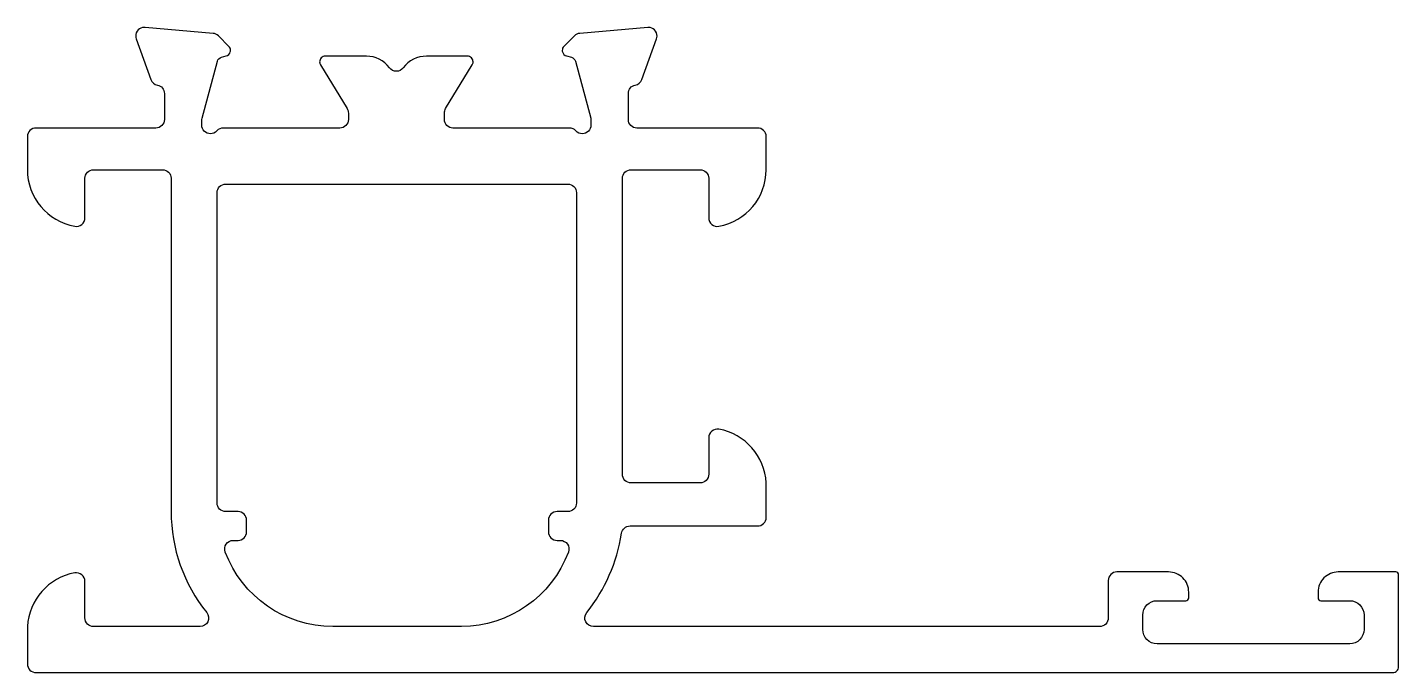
# Model space of a CAD drawing. Extents: x 89.7 to 137.4, y 812 to 834.4.
import ezdxf

# ---------------------------------------------------------------- set-up
doc = ezdxf.new("R2010")
doc.units = 0
doc.layers.get('0').update_dxf_attribs({"linetype": 'CONTINUOUS'})

msp = doc.modelspace()

# ---------------------------------------------------------------- linework, layer by layer
at = {"color": 0}
for points in [[(95.888, 814.076, -0.629964), (95.655, 813.588), (91.95, 813.588, -0.414214), (91.65, 813.888), (91.65, 815.161, 0.467364), (91.297, 815.456, 0.348294), (89.65, 813.588), (89.65, 812.288, 0.414214), (89.95, 811.988), (137.15, 811.988, 0.414214), (137.35, 812.188), (137.35, 815.388, 0.414214), (137.25, 815.488), (135.25, 815.488, 0.414214), (134.55, 814.788), (134.55, 814.588, 0.414214), (134.65, 814.488), (135.65, 814.488, -0.414214), (136.15, 813.988), (136.15, 813.488, -0.414214), (135.65, 812.988), (128.95, 812.988, -0.414214), (128.45, 813.488), (128.45, 813.988, -0.414214), (128.95, 814.488), (129.95, 814.488, 0.414214), (130.05, 814.588), (130.05, 814.788, 0.414214), (129.35, 815.488), (127.55, 815.488, 0.414214), (127.25, 815.188), (127.25, 813.888, -0.414214), (126.95, 813.588), (109.342, 813.588, -0.629118), (109.107, 814.075, 0.131763), (110.317, 816.833, -0.370537), (110.614, 817.088), (115.05, 817.088, 0.414214), (115.35, 817.388), (115.35, 818.588, 0.348292), (113.703, 820.456, 0.467365), (113.35, 820.161), (113.35, 818.888, -0.414214), (113.05, 818.588), (110.65, 818.588, -0.414214), (110.35, 818.888), (110.35, 829.185, -0.414214), (110.65, 829.485), (113.05, 829.485, -0.414214), (113.35, 829.185), (113.35, 827.812, 0.46718), (113.703, 827.516, 0.363159), (115.35, 829.485), (115.35, 830.635, 0.414214), (115.05, 830.935), (110.855, 830.935, -0.414214), (110.555, 831.235), (110.555, 832.135, -0.359508), (110.798, 832.429, 0.263725), (111.024, 832.621), (111.537, 834.032, 0.087489), (111.555, 834.135, 0.414214), (111.255, 834.435, 0.02182), (111.229, 834.434), (108.864, 834.227, 0.176327), (108.678, 834.14), (108.314, 833.776, 0.198912), (108.255, 833.635, 0.065543), (108.262, 833.583, 0.267949), (108.403, 833.442), (108.573, 833.396, -0.267949), (108.714, 833.255), (109.245, 831.273, -0.065543), (109.255, 831.195), (109.255, 831.035, -0.414214), (108.955, 830.735, -0.213422), (108.732, 830.835, 0.213422), (108.508, 830.935), (104.455, 830.935, -0.414214), (104.155, 831.235), (104.155, 831.456, -0.137852), (104.199, 831.612), (105.126, 833.131, 0.137852), (105.155, 833.235, 0.414214), (104.955, 833.435), (103.53, 833.435, 0.23746), (102.727, 833.031, -0.5033), (102.245, 833.031, 0.23746), (101.442, 833.435), (100.016, 833.435, 0.414214), (99.816, 833.235, 0.137852), (99.845, 833.131), (100.772, 831.612, -0.137852), (100.816, 831.456), (100.816, 831.235, -0.414214), (100.516, 830.935), (96.463, 830.935, 0.213422), (96.24, 830.835, -0.213422), (96.016, 830.735, -0.414214), (95.716, 831.035), (95.716, 831.195, -0.065543), (95.726, 831.273), (96.257, 833.255, -0.267949), (96.399, 833.396), (96.568, 833.442, 0.267949), (96.709, 833.583, 0.065543), (96.716, 833.635, 0.198912), (96.658, 833.776), (96.294, 834.14, 0.176327), (96.108, 834.227), (93.742, 834.434, 0.02182), (93.716, 834.435, 0.414214), (93.416, 834.135, 0.087489), (93.434, 834.032), (93.948, 832.621, 0.263725), (94.173, 832.429, -0.359508), (94.416, 832.135), (94.416, 831.235, -0.414214), (94.116, 830.935), (89.95, 830.935, 0.414214), (89.65, 830.635), (89.65, 829.485, 0.363159), (91.297, 827.516, 0.46718), (91.65, 827.812), (91.65, 829.185, -0.414214), (91.95, 829.485), (94.35, 829.485, -0.414214), (94.65, 829.185), (94.65, 817.588, 0.171103), (95.888, 814.076)], [(96.531, 816.182, -0.523732), (96.812, 816.588), (96.976, 816.588, 0.414214), (97.276, 816.888), (97.276, 817.288, 0.414214), (96.976, 817.588), (96.55, 817.588, -0.414214), (96.25, 817.888), (96.25, 828.685, -0.414214), (96.55, 828.985), (108.45, 828.985, -0.414214), (108.75, 828.685), (108.75, 817.888, -0.414214), (108.45, 817.588), (108.076, 817.588, 0.414214), (107.776, 817.288), (107.776, 816.888, 0.414214), (108.076, 816.588), (108.189, 816.588, -0.52373), (108.47, 816.182, -0.310825), (104.75, 813.588), (100.276, 813.588, -0.312567), (96.531, 816.182)]]:
    msp.add_lwpolyline(points, format="xyb", dxfattribs=at)

doc.saveas('drawing.dxf')
